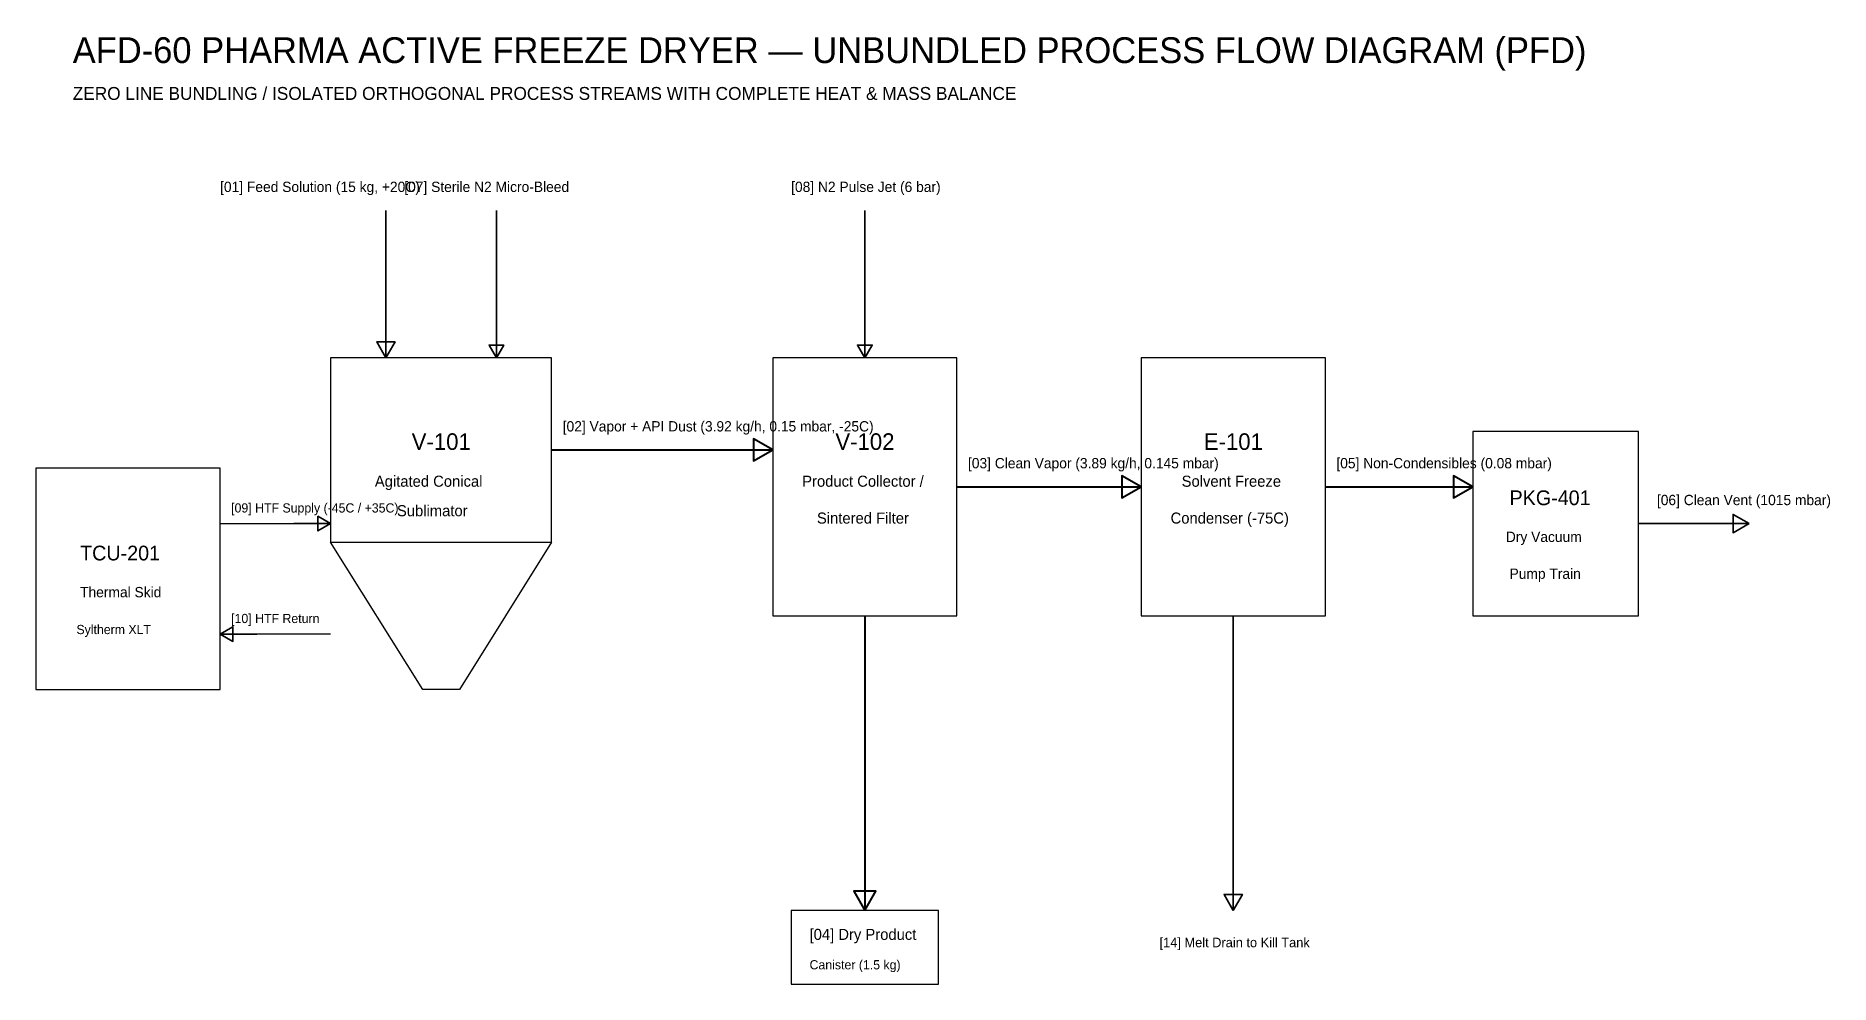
# Model space of a CAD drawing. Header units: metres. Extents: x 20 to 507, y 20 to 277.
import ezdxf

# ---------------------------------------------------------------- set-up
doc = ezdxf.new("R2010")
doc.units = ezdxf.units.M
for name, color, linetype in [('EQUIPMENT_BLOCKS', 7, 'Continuous'), ('PROCESS_STREAMS', 3, 'Continuous'), ('PRODUCT_SOLIDS', 2, 'Continuous'), ('TEXT_PRIMARY', 2, 'Continuous'), ('TEXT_SECONDARY', 8, 'Continuous'), ('TITLE_BLOCK', 7, 'Continuous'), ('UTILITY_LINES', 6, 'Continuous'), ('VAPOR_DUST_STREAM', 4, 'Continuous')]:
    doc.layers.add(name, color=color, linetype=linetype)

msp = doc.modelspace()

# ---------------------------------------------------------------- linework, layer by layer
at = {"layer": 'EQUIPMENT_BLOCKS', "lineweight": 30}
for points in [[(100, 140), (160, 140), (160, 190), (100, 190), (100, 140)], [(220, 120), (270, 120), (270, 190), (220, 190), (220, 120)], [(320, 120), (370, 120), (370, 190), (320, 190), (320, 120)], [(100, 140), (160, 140), (135, 100), (125, 100), (100, 140)]]:
    msp.add_lwpolyline(points, dxfattribs=at)
at = {"layer": 'EQUIPMENT_BLOCKS', "lineweight": 25}
msp.add_lwpolyline([(410, 120), (455, 120), (455, 170), (410, 170), (410, 120)], dxfattribs=at)
at = {"layer": 'PROCESS_STREAMS', "lineweight": 35}
for p, q in [((115, 230), (115, 190)), ((455, 145), (485, 145))]:
    msp.add_line(p, q, dxfattribs=at)
at = {"layer": 'PROCESS_STREAMS', "lineweight": 40}
for p, q in [((270, 155), (320, 155)), ((370, 155), (410, 155))]:
    msp.add_line(p, q, dxfattribs=at)
at = {"layer": 'PROCESS_STREAMS', "lineweight": 35}
for points in [[(115, 190), (117.5, 194.33), (112.5, 194.33), (115, 190)], [(485, 145), (480.67, 147.5), (480.67, 142.5), (485, 145)]]:
    msp.add_lwpolyline(points, dxfattribs=at)
at = {"layer": 'PROCESS_STREAMS', "lineweight": 40}
for points in [[(320, 155), (314.8, 158), (314.8, 152), (320, 155)], [(410, 155), (404.8, 158), (404.8, 152), (410, 155)]]:
    msp.add_lwpolyline(points, dxfattribs=at)
at = {"layer": 'PRODUCT_SOLIDS', "lineweight": 40}
msp.add_line((245, 120), (245, 40), dxfattribs=at)
msp.add_lwpolyline([(245, 40), (248, 45.2), (242, 45.2), (245, 40)], dxfattribs=at)
at = {"layer": 'PRODUCT_SOLIDS', "lineweight": 25}
msp.add_lwpolyline([(225, 20), (265, 20), (265, 40), (225, 40), (225, 20)], dxfattribs=at)
at = {"layer": 'UTILITY_LINES', "lineweight": 35}
for p, q in [((145, 230), (145, 190)), ((245, 230), (245, 190)), ((90, 145), (100, 145)), ((345, 120), (345, 40)), ((80, 115), (70, 115))]:
    msp.add_line(p, q, dxfattribs=at)
at = {"layer": 'UTILITY_LINES', "lineweight": 25}
for p, q in [((70, 145), (100, 145)), ((100, 115), (70, 115))]:
    msp.add_line(p, q, dxfattribs=at)
at = {"layer": 'UTILITY_LINES', "lineweight": 35}
for points in [[(145, 190), (147, 193.46), (143, 193.46), (145, 190)], [(245, 190), (247, 193.46), (243, 193.46), (245, 190)], [(100, 145), (96.54, 147), (96.54, 143), (100, 145)], [(70, 115), (73.46, 113), (73.46, 117), (70, 115)], [(345, 40), (347.5, 44.33), (342.5, 44.33), (345, 40)]]:
    msp.add_lwpolyline(points, dxfattribs=at)
at = {"layer": 'UTILITY_LINES', "lineweight": 25}
msp.add_lwpolyline([(20, 100), (70, 100), (70, 160), (20, 160), (20, 100)], dxfattribs=at)
at = {"layer": 'VAPOR_DUST_STREAM', "lineweight": 40}
msp.add_line((160, 165), (220, 165), dxfattribs=at)
msp.add_lwpolyline([(220, 165), (214.8, 168), (214.8, 162), (220, 165)], dxfattribs=at)

# ---------------------------------------------------------------- texts
at = {"layer": 'TEXT_PRIMARY'}
for s, height, p in [('[02] Vapor + API Dust (3.92 kg/h, 0.15 mbar, -25C)', 2.8, (163, 170)), ('V-101', 4.5, (122, 165)), ('V-102', 4.5, (237, 165)), ('E-101', 4.5, (337, 165)), ('[03] Clean Vapor (3.89 kg/h, 0.145 mbar)', 2.8, (273, 160)), ('[05] Non-Condensibles (0.08 mbar)', 2.8, (373, 160)), ('Agitated Conical', 3, (112, 155)), ('Product Collector /', 3, (228, 155)), ('Solvent Freeze', 3, (331, 155)), ('PKG-401', 4, (420, 150)), ('Sublimator', 3, (118, 147)), ('Sintered Filter', 3, (232, 145)), ('Condenser (-75C)', 3, (328, 145)), ('Dry Vacuum', 2.8, (419, 140)), ('TCU-201', 4, (32, 135)), ('Pump Train', 2.8, (420, 130)), ('Thermal Skid', 2.8, (32, 125)), ('[04] Dry Product', 3, (230, 32)), ('Canister (1.5 kg)', 2.5, (230, 24))]:
    msp.add_text(s, height=height, dxfattribs=at).set_placement(p)
at = {"layer": 'TEXT_SECONDARY'}
for s, height, p in [('ZERO LINE BUNDLING / ISOLATED ORTHOGONAL PROCESS STREAMS WITH COMPLETE HEAT & MASS BALANCE', 3.5, (30, 260)), ('[01] Feed Solution (15 kg, +20C)', 2.8, (70, 235)), ('[07] Sterile N2 Micro-Bleed', 2.8, (120, 235)), ('[08] N2 Pulse Jet (6 bar)', 2.8, (225, 235)), ('[06] Clean Vent (1015 mbar)', 2.8, (460, 150)), ('[09] HTF Supply (-45C / +35C)', 2.5, (73, 148)), ('Syltherm XLT', 2.5, (31, 115)), ('[10] HTF Return', 2.5, (73, 118)), ('[14] Melt Drain to Kill Tank', 2.6, (325, 30))]:
    msp.add_text(s, height=height, dxfattribs=at).set_placement(p)
at = {"layer": 'TITLE_BLOCK'}
msp.add_text('AFD-60 PHARMA ACTIVE FREEZE DRYER — UNBUNDLED PROCESS FLOW DIAGRAM (PFD)', height=7, dxfattribs=at).set_placement((30, 270))

doc.saveas('drawing.dxf')
